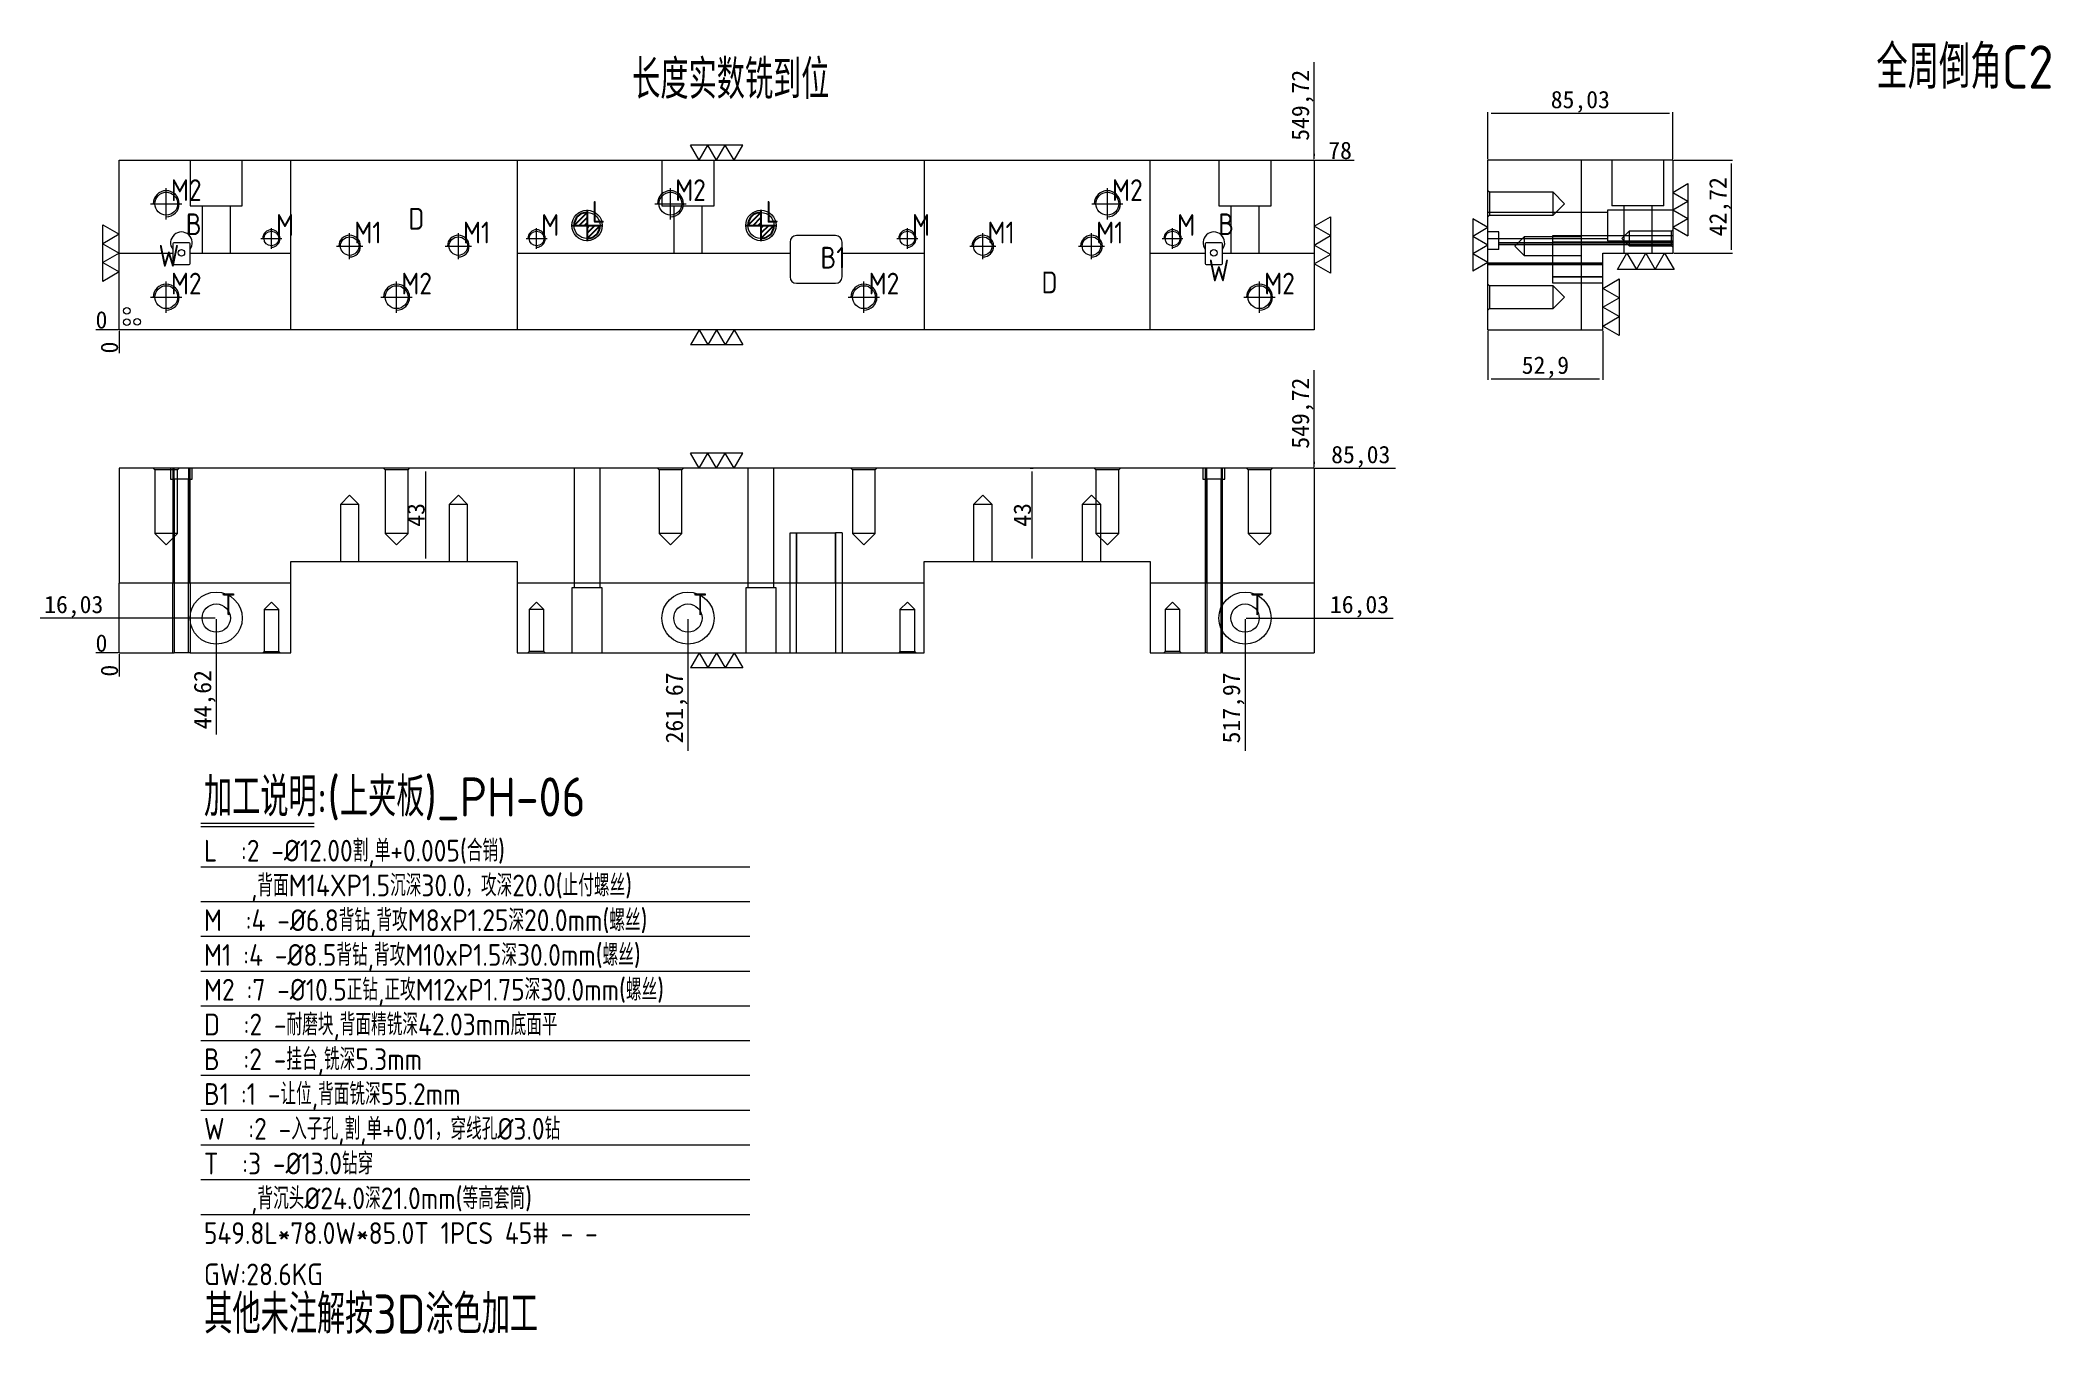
# Model space of a CAD drawing. Header units: millimetres. Extents: x 13134 to 14059, y 65684 to 66280.
import ezdxf

# ---------------------------------------------------------------- set-up
doc = ezdxf.new("R2010")
doc.units = ezdxf.units.MM
doc.linetypes.add('CENTER', pattern=[0])
doc.linetypes.add('DASHED', pattern=[0])
doc.layers.add('dim', color=4, linetype='Continuous')
doc.layers.add('dim_temp', color=161, linetype='Continuous', lineweight=9)
doc.layers.add('PH', color=7, linetype='Continuous', true_color=0xffffff)
doc.layers.add('U1', color=7, linetype='Continuous', true_color=0xffffff)
doc.styles.add('_PUG_ERP', font='txt')
doc.styles.add('gbenor', font='gbenor.shx', dxfattribs={"bigfont": 'gbcbig'})
doc.dimstyles.new('_PUG_ERP', dxfattribs={"dimtxt": 8, "dimasz": 1.5, "dimexe": 0.5, "dimexo": 0.5, "dimgap": 0.5, "dimtad": 1, "dimtxsty": '_PUG_ERP', "dimblk": 'CLOSEDBLANK', "dimcen": 0, "dimclrd": 4, "dimclre": 4, "dimclrt": 3, "dimazin": 3, "dimtfac": 1, "dimtmove": 0, "dimatfit": 3, "dimldrblk": 'CLOSEDBLANK', "dimlwd": 9, "dimlwe": 9})

# ---------------------------------------------------------------- blocks, each defined once
blk = doc.blocks.new('*D1268')
at = {"layer": 'Defpoints', "color": 0}
for p in [(13688.13, 66013.83), (13724.88, 66013.83), (13170.16, 65997.8)]:
    blk.add_point(p, dxfattribs=at)
at = {"layer": 'dim_temp', "color": 4, "lineweight": 9}
blk.add_line((13688.63, 66013.83), (13756.23, 66013.83), dxfattribs=at)
at = {"layer": 'dim_temp', "color": 3, "lineweight": 18, "insert": (13740.8, 66019.1), "char_height": 8, "attachment_point": 5, "style": '_PUG_ERP'}
blk.add_mtext('16,03', dxfattribs=at)
blk = doc.blocks.new('_ClosedBlank')
blk = doc.blocks.new('*D1269')
at = {"layer": 'Defpoints', "color": 0}
for p in [(13719.88, 66082.83), (13724.88, 66082.83), (13170.16, 65997.8)]:
    blk.add_point(p, dxfattribs=at)
at = {"layer": 'dim_temp', "color": 4, "lineweight": 9}
blk.add_line((13720.38, 66082.83), (13757.38, 66082.83), dxfattribs=at)
at = {"layer": 'dim_temp', "color": 3, "lineweight": 18, "insert": (13741.38, 66088.1), "char_height": 8, "attachment_point": 5, "style": '_PUG_ERP'}
blk.add_mtext('85,03', dxfattribs=at)
blk = doc.blocks.new('*D1270')
at = {"layer": 'Defpoints', "color": 0}
for p in [(13165.16, 65997.8), (13170.16, 65997.8), (13170.16, 65997.8)]:
    blk.add_point(p, dxfattribs=at)
at = {"layer": 'dim_temp', "color": 4, "lineweight": 9}
blk.add_line((13169.66, 65997.8), (13159.32, 65997.8), dxfattribs=at)
at = {"layer": 'dim_temp', "color": 3, "lineweight": 18, "insert": (13161.99, 66002.3), "char_height": 8, "attachment_point": 5, "style": '_PUG_ERP'}
blk.add_mtext('0', dxfattribs=at)
blk = doc.blocks.new('*D1271')
at = {"layer": 'Defpoints', "color": 0}
for p in [(13165.16, 66013.83), (13214.78, 66013.83), (13170.16, 65997.8)]:
    blk.add_point(p, dxfattribs=at)
at = {"layer": 'dim_temp', "color": 4, "lineweight": 9}
blk.add_line((13214.28, 66013.83), (13133.8, 66013.83), dxfattribs=at)
at = {"layer": 'dim_temp', "color": 3, "lineweight": 18, "insert": (13149.23, 66019.1), "char_height": 8, "attachment_point": 5, "style": '_PUG_ERP'}
blk.add_mtext('16,03', dxfattribs=at)
blk = doc.blocks.new('*D1272')
at = {"layer": 'Defpoints', "color": 0}
for p in [(13688.13, 66013.83), (13170.16, 65997.8), (13688.13, 65992.8)]:
    blk.add_point(p, dxfattribs=at)
at = {"layer": 'dim_temp', "color": 4, "lineweight": 9}
for p, q in [((13688.13, 66013.33), (13688.13, 65998.8)), ((13688.13, 65998.8), (13688.13, 65995.8)), ((13688.13, 65995.8), (13688.13, 65952.69))]:
    blk.add_line(p, q, dxfattribs=at)
at = {"layer": 'dim_temp', "color": 3, "lineweight": 18, "insert": (13682.86, 65972.5), "char_height": 8, "attachment_point": 5, "rotation": 90, "style": '_PUG_ERP'}
blk.add_mtext('517,97', dxfattribs=at)
blk = doc.blocks.new('*D1273')
at = {"layer": 'Defpoints', "color": 0}
for p in [(13431.83, 66013.83), (13170.16, 65997.8), (13431.83, 65992.8)]:
    blk.add_point(p, dxfattribs=at)
at = {"layer": 'dim_temp', "color": 4, "lineweight": 9}
for p, q in [((13431.83, 66013.33), (13431.83, 65998.8)), ((13431.83, 65998.8), (13431.83, 65995.8)), ((13431.83, 65995.8), (13431.83, 65952.69))]:
    blk.add_line(p, q, dxfattribs=at)
at = {"layer": 'dim_temp', "color": 3, "lineweight": 18, "insert": (13426.56, 65972.5), "char_height": 8, "attachment_point": 5, "rotation": 90, "style": '_PUG_ERP'}
blk.add_mtext('261,67', dxfattribs=at)
blk = doc.blocks.new('*D1274')
at = {"layer": 'Defpoints', "color": 0}
for p in [(13214.78, 66013.83), (13170.16, 65997.8), (13214.78, 65992.8)]:
    blk.add_point(p, dxfattribs=at)
at = {"layer": 'dim_temp', "color": 4, "lineweight": 9}
for p, q in [((13214.78, 66013.33), (13214.78, 65998.8)), ((13214.78, 65998.8), (13214.78, 65995.8)), ((13214.78, 65995.8), (13214.78, 65960.3))]:
    blk.add_line(p, q, dxfattribs=at)
at = {"layer": 'dim_temp', "color": 3, "lineweight": 18, "insert": (13209.51, 65976.3), "char_height": 8, "attachment_point": 5, "rotation": 90, "style": '_PUG_ERP'}
blk.add_mtext('44,62', dxfattribs=at)
blk = doc.blocks.new('*D1275')
at = {"layer": 'Defpoints', "color": 0}
for p in [(13170.16, 65997.8), (13170.16, 65997.8), (13170.16, 65992.8)]:
    blk.add_point(p, dxfattribs=at)
at = {"layer": 'dim_temp', "color": 4, "lineweight": 9}
blk.add_line((13170.16, 65997.3), (13170.16, 65986.97), dxfattribs=at)
at = {"layer": 'dim_temp', "color": 3, "lineweight": 18, "insert": (13165.66, 65989.64), "char_height": 8, "attachment_point": 5, "rotation": 90, "style": '_PUG_ERP'}
blk.add_mtext('0', dxfattribs=at)
blk = doc.blocks.new('*D1276')
at = {"layer": 'Defpoints', "color": 0}
for p in [(13719.88, 66087.83), (13719.88, 66082.83), (13170.16, 65997.8)]:
    blk.add_point(p, dxfattribs=at)
at = {"layer": 'dim_temp', "color": 4, "lineweight": 9}
for p, q in [((13719.88, 66084.83), (13719.88, 66127.95)), ((13719.88, 66083.33), (13719.88, 66085.83)), ((13719.88, 66085.83), (13719.88, 66084.83))]:
    blk.add_line(p, q, dxfattribs=at)
at = {"layer": 'dim_temp', "color": 3, "lineweight": 18, "insert": (13714.61, 66108.14), "char_height": 8, "attachment_point": 5, "rotation": 90, "style": '_PUG_ERP'}
blk.add_mtext('549,72', dxfattribs=at)
blk = doc.blocks.new('pg_hx_L0')
at = {"color": 230}
for p, q in [((-0.6, 0), (0.6, 0)), ((-0.5, -0.003), (0, 0.497)), ((-0.3, 0), (0, 0.3)), ((-0.1, 0), (0, 0.1)), ((0, 0.6), (0, -0.6)), ((0.5, 0.003), (0, -0.497)), ((0.1, 0), (0, -0.1)), ((0.3, 0), (0, -0.3))]:
    blk.add_line(p, q, dxfattribs=at)
for start, end in [(90, 180), (270, 0)]:
    blk.add_arc((0, 0), 0.5, start, end, dxfattribs=at)
blk = doc.blocks.new('pg_hx_LLL0')
blk.add_blockref('pg_hx_L0', (0, 0))
blk = doc.blocks.new('*D1277')
at = {"layer": 'Defpoints', "color": 0}
for p in [(13719.88, 66224.54), (13724.88, 66224.54), (13170.16, 66146.54)]:
    blk.add_point(p, dxfattribs=at)
at = {"layer": 'dim_temp', "color": 4, "lineweight": 9}
blk.add_line((13720.38, 66224.54), (13738.33, 66224.54), dxfattribs=at)
at = {"layer": 'dim_temp', "color": 3, "lineweight": 18, "insert": (13731.85, 66229.04), "char_height": 8, "attachment_point": 5, "style": '_PUG_ERP'}
blk.add_mtext('78', dxfattribs=at)
blk = doc.blocks.new('*D1278')
at = {"layer": 'Defpoints', "color": 0}
for p in [(13165.16, 66146.54), (13170.16, 66146.54), (13170.16, 66146.54)]:
    blk.add_point(p, dxfattribs=at)
at = {"layer": 'dim_temp', "color": 4, "lineweight": 9}
blk.add_line((13169.66, 66146.54), (13159.32, 66146.54), dxfattribs=at)
at = {"layer": 'dim_temp', "color": 3, "lineweight": 18, "insert": (13161.99, 66151.04), "char_height": 8, "attachment_point": 5, "style": '_PUG_ERP'}
blk.add_mtext('0', dxfattribs=at)
blk = doc.blocks.new('*D1279')
at = {"layer": 'Defpoints', "color": 0}
for p in [(13170.16, 66146.54), (13170.16, 66146.54), (13170.16, 66141.54)]:
    blk.add_point(p, dxfattribs=at)
at = {"layer": 'dim_temp', "color": 4, "lineweight": 9}
blk.add_line((13170.16, 66146.04), (13170.16, 66135.71), dxfattribs=at)
at = {"layer": 'dim_temp', "color": 3, "lineweight": 18, "insert": (13165.66, 66138.37), "char_height": 8, "attachment_point": 5, "rotation": 90, "style": '_PUG_ERP'}
blk.add_mtext('0', dxfattribs=at)
blk = doc.blocks.new('*D1280')
at = {"layer": 'Defpoints', "color": 0}
for p in [(13719.88, 66229.54), (13719.88, 66224.54), (13170.16, 66146.54)]:
    blk.add_point(p, dxfattribs=at)
at = {"layer": 'dim_temp', "color": 4, "lineweight": 9}
for p, q in [((13719.88, 66226.54), (13719.88, 66269.66)), ((13719.88, 66225.04), (13719.88, 66227.54)), ((13719.88, 66227.54), (13719.88, 66226.54))]:
    blk.add_line(p, q, dxfattribs=at)
at = {"layer": 'dim_temp', "color": 3, "lineweight": 18, "insert": (13714.61, 66249.85), "char_height": 8, "attachment_point": 5, "rotation": 90, "style": '_PUG_ERP'}
blk.add_mtext('549,72', dxfattribs=at)
blk = doc.blocks.new('*D1281')
at = {"layer": 'Defpoints', "color": 0}
for p in [(13311.26, 66082.83), (13312.94, 66082.83), (13307.9, 66039.83)]:
    blk.add_point(p, dxfattribs=at)
at = {"layer": 'dim_temp', "color": 4, "lineweight": 9}
for p, q in [((13312.44, 66082.83), (13310.76, 66082.83)), ((13311.26, 66041.33), (13311.26, 66081.33)), ((13308.4, 66039.83), (13311.76, 66039.83))]:
    blk.add_line(p, q, dxfattribs=at)
at = {"layer": 'dim_temp', "color": 3, "lineweight": 18, "insert": (13306.76, 66061.33), "char_height": 8, "attachment_point": 5, "rotation": 90, "style": '_PUG_ERP'}
blk.add_mtext('43', dxfattribs=at)
blk = doc.blocks.new('*D1282')
at = {"layer": 'Defpoints', "color": 0}
for p in [(13588.82, 66082.83), (13590.17, 66082.83), (13588.82, 66039.83)]:
    blk.add_point(p, dxfattribs=at)
at = {"layer": 'dim_temp', "color": 4, "lineweight": 9}
for p, q in [((13589.32, 66082.83), (13590.67, 66082.83)), ((13590.17, 66041.33), (13590.17, 66081.33)), ((13589.32, 66039.83), (13590.67, 66039.83))]:
    blk.add_line(p, q, dxfattribs=at)
at = {"layer": 'dim_temp', "color": 3, "lineweight": 18, "insert": (13585.67, 66061.33), "char_height": 8, "attachment_point": 5, "rotation": 90, "style": '_PUG_ERP'}
blk.add_mtext('43', dxfattribs=at)
blk = doc.blocks.new('*D1283')
at = {"layer": 'Defpoints', "color": 0}
for p in [(13884.91, 66246.21), (13799.88, 66224.54), (13884.91, 66224.54)]:
    blk.add_point(p, dxfattribs=at)
at = {"layer": 'dim_temp', "color": 4, "lineweight": 9}
for p, q in [((13799.88, 66225.04), (13799.88, 66246.71)), ((13801.38, 66246.21), (13883.41, 66246.21)), ((13884.91, 66225.04), (13884.91, 66246.71))]:
    blk.add_line(p, q, dxfattribs=at)
at = {"layer": 'dim_temp', "color": 3, "lineweight": 18, "insert": (13842.39, 66251.47), "char_height": 8, "attachment_point": 5, "style": '_PUG_ERP'}
blk.add_mtext('85,03', dxfattribs=at)
blk = doc.blocks.new('*D1284')
at = {"layer": 'Defpoints', "color": 0}
for p in [(13799.88, 66146.54), (13852.78, 66146.54), (13852.78, 66123.97)]:
    blk.add_point(p, dxfattribs=at)
at = {"layer": 'dim_temp', "color": 4, "lineweight": 9}
for p, q in [((13799.88, 66146.04), (13799.88, 66123.47)), ((13852.78, 66146.04), (13852.78, 66123.47)), ((13801.38, 66123.97), (13851.28, 66123.97))]:
    blk.add_line(p, q, dxfattribs=at)
at = {"layer": 'dim_temp', "color": 3, "lineweight": 18, "insert": (13826.33, 66129.23), "char_height": 8, "attachment_point": 5, "style": '_PUG_ERP'}
blk.add_mtext('52,9', dxfattribs=at)
blk = doc.blocks.new('*D1285')
at = {"layer": 'Defpoints', "color": 0}
for p in [(13884.91, 66224.54), (13911.96, 66224.54), (13884.91, 66181.82)]:
    blk.add_point(p, dxfattribs=at)
at = {"layer": 'dim_temp', "color": 4, "lineweight": 9}
for p, q in [((13885.41, 66224.54), (13912.46, 66224.54)), ((13911.96, 66183.32), (13911.96, 66223.04)), ((13885.41, 66181.82), (13912.46, 66181.82))]:
    blk.add_line(p, q, dxfattribs=at)
at = {"layer": 'dim_temp', "color": 3, "lineweight": 18, "insert": (13906.7, 66203.18), "char_height": 8, "attachment_point": 5, "rotation": 90, "style": '_PUG_ERP'}
blk.add_mtext('42,72', dxfattribs=at)

msp = doc.modelspace()

# ---------------------------------------------------------------- linework, layer by layer
at = {"layer": 'dim', "color": 20, "linetype": 'Continuous', "lineweight": 18}
for p, q in [((13437.016, 66224.54), (13433.016, 66231.468)), ((13457.016, 66231.468), (13433.016, 66231.468)), ((13437.016, 66224.54), (13441.016, 66231.468)), ((13445.016, 66224.54), (13441.016, 66231.468)), ((13445.016, 66224.54), (13449.016, 66231.468)), ((13453.016, 66224.54), (13449.016, 66231.468)), ((13453.016, 66224.54), (13457.016, 66231.468)), ((13884.906, 66209.791), (13891.834, 66213.791)), ((13884.906, 66209.791), (13891.834, 66205.791)), ((13884.906, 66201.791), (13891.834, 66205.791)), ((13891.834, 66213.791), (13891.834, 66189.791)), ((13799.876, 66193.54), (13792.948, 66197.54)), ((13792.948, 66197.54), (13792.948, 66173.54)), ((13884.906, 66201.791), (13891.834, 66197.791)), ((13884.906, 66193.791), (13891.834, 66197.791)), ((13799.876, 66193.54), (13792.948, 66189.54)), ((13799.876, 66185.54), (13792.948, 66189.54)), ((13884.906, 66193.791), (13891.834, 66189.791)), ((13799.876, 66185.54), (13792.948, 66181.54)), ((13799.876, 66177.54), (13792.948, 66181.54)), ((13799.876, 66177.54), (13792.948, 66173.54)), ((13437.016, 66146.54), (13433.016, 66139.612)), ((13437.016, 66146.54), (13441.016, 66139.612)), ((13445.016, 66146.54), (13441.016, 66139.612)), ((13445.016, 66146.54), (13449.016, 66139.612)), ((13453.016, 66146.54), (13449.016, 66139.612)), ((13453.016, 66146.54), (13457.016, 66139.612)), ((13457.016, 66139.612), (13433.016, 66139.612)), ((13437.016, 66082.835), (13433.016, 66089.763)), ((13457.016, 66089.763), (13433.016, 66089.763)), ((13437.016, 66082.835), (13441.016, 66089.763)), ((13445.016, 66082.835), (13441.016, 66089.763)), ((13445.016, 66082.835), (13449.016, 66089.763)), ((13453.016, 66082.835), (13449.016, 66089.763)), ((13453.016, 66082.835), (13457.016, 66089.763)), ((13437.016, 65997.805), (13433.016, 65990.877)), ((13437.016, 65997.805), (13441.016, 65990.877)), ((13445.016, 65997.805), (13441.016, 65990.877)), ((13445.016, 65997.805), (13449.016, 65990.877)), ((13453.016, 65997.805), (13449.016, 65990.877)), ((13453.016, 65997.805), (13457.016, 65990.877)), ((13457.016, 65990.877), (13433.016, 65990.877))]:
    msp.add_line(p, q, dxfattribs=at)
at = {"layer": 'dim', "color": 8, "linetype": 'Continuous', "lineweight": 18}
for p, q in [((13207.628, 65919.415), (13259.792, 65919.415)), ((13207.628, 65917.915), (13259.792, 65917.915)), ((13207.628, 65899.415), (13460.348, 65899.415)), ((13207.628, 65883.415), (13460.348, 65883.415)), ((13207.628, 65867.415), (13460.348, 65867.415)), ((13207.628, 65851.415), (13460.348, 65851.415)), ((13207.628, 65835.415), (13460.348, 65835.415)), ((13207.628, 65819.415), (13460.348, 65819.415)), ((13207.628, 65803.415), (13460.348, 65803.415)), ((13207.628, 65787.415), (13460.348, 65787.415)), ((13207.628, 65771.415), (13460.348, 65771.415)), ((13207.628, 65755.415), (13460.348, 65755.415)), ((13207.628, 65739.415), (13460.348, 65739.415))]:
    msp.add_line(p, q, dxfattribs=at)
at = {"layer": 'dim', "lineweight": 18}
for points in [[(13727.376, 66172.549), (13719.876, 66176.88), (13727.376, 66181.21), (13719.876, 66185.54), (13727.376, 66189.87), (13719.876, 66194.2), (13727.376, 66198.53), (13727.376, 66172.549)], [(13162.656, 66194.81), (13170.156, 66190.48), (13162.656, 66186.15), (13170.156, 66181.82), (13162.656, 66177.49), (13170.156, 66173.16), (13162.656, 66168.829), (13162.656, 66194.81)], [(13859.521, 66174.32), (13863.851, 66181.82), (13868.181, 66174.32), (13872.511, 66181.82), (13876.841, 66174.32), (13881.171, 66181.82), (13885.501, 66174.32), (13859.521, 66174.32)], [(13860.276, 66143.938), (13852.776, 66148.268), (13860.276, 66152.598), (13852.776, 66156.928), (13860.276, 66161.259), (13852.776, 66165.589), (13860.276, 66169.919), (13860.276, 66143.938)]]:
    msp.add_lwpolyline(points, close=True, dxfattribs=at)
for centre in [(13173.7, 66155.259), (13173.7, 66150.09), (13178.441, 66150.197)]:
    msp.add_circle(centre, 1.523, dxfattribs=at)
at = {"layer": 'PH', "color": 31, "linetype": 'DASHED', "lineweight": 13, "ltscale": 0.572083}
for p, q in [((13202.774, 66224.54), (13202.774, 66203.54)), ((13226.777, 66203.54), (13226.777, 66224.54)), ((13419.824, 66224.54), (13419.824, 66203.54)), ((13443.827, 66203.54), (13443.827, 66224.54)), ((13676.124, 66224.54), (13676.124, 66203.54)), ((13700.127, 66203.54), (13700.127, 66224.54)), ((13856.874, 66224.54), (13856.874, 66203.54)), ((13880.877, 66203.54), (13880.877, 66224.54)), ((13202.774, 66203.54), (13226.777, 66203.54)), ((13208.275, 66203.54), (13208.275, 66181.82)), ((13221.277, 66181.82), (13221.277, 66203.54)), ((13419.824, 66203.54), (13443.827, 66203.54)), ((13425.325, 66203.54), (13425.325, 66181.82)), ((13438.327, 66181.82), (13438.327, 66203.54)), ((13676.124, 66203.54), (13700.127, 66203.54)), ((13681.625, 66203.54), (13681.625, 66181.82)), ((13694.627, 66181.82), (13694.627, 66203.54)), ((13880.877, 66203.54), (13856.874, 66203.54)), ((13862.375, 66203.54), (13862.375, 66181.82)), ((13875.377, 66181.82), (13875.377, 66203.54)), ((13499.776, 66189.918), (13481.776, 66189.918)), ((13804.876, 66183.54), (13804.876, 66191.54)), ((13829.676, 66186.918), (13829.676, 66189.918)), ((13478.776, 66186.918), (13478.776, 66170.918)), ((13502.776, 66170.918), (13502.776, 66186.918)), ((13829.676, 66170.918), (13829.676, 66186.918)), ((13829.676, 66167.918), (13829.676, 66170.918)), ((13481.776, 66167.918), (13499.776, 66167.918)), ((13193.776, 66077.835), (13194.776, 66077.835)), ((13195.476, 66077.835), (13194.776, 66077.835)), ((13202.776, 66077.835), (13202.076, 66077.835)), ((13202.776, 66077.835), (13203.776, 66077.835)), ((13668.776, 66077.835), (13669.776, 66077.835)), ((13670.476, 66077.835), (13669.776, 66077.835)), ((13677.776, 66077.835), (13677.076, 66077.835)), ((13677.776, 66077.835), (13678.776, 66077.835)), ((13478.776, 66053.035), (13481.776, 66053.035)), ((13481.776, 66053.035), (13499.776, 66053.035)), ((13502.776, 66053.035), (13499.776, 66053.035))]:
    msp.add_line(p, q, dxfattribs=at)
at = {"layer": 'PH', "color": 2, "linetype": 'DASHED', "lineweight": 13, "ltscale": 0.572083}
for p, q in [((13249.176, 66146.54), (13249.176, 66224.54)), ((13353.176, 66224.54), (13353.176, 66146.54)), ((13540.476, 66224.54), (13540.476, 66146.54)), ((13644.476, 66146.54), (13644.476, 66224.54)), ((13842.876, 66146.54), (13842.876, 66224.54))]:
    msp.add_line(p, q, dxfattribs=at)
at = {"layer": 'PH', "color": 135, "linetype": 'Continuous', "lineweight": 18}
for p, q in [((13799.876, 66146.54), (13799.876, 66224.54)), ((13884.906, 66224.54), (13799.876, 66224.54)), ((13884.906, 66224.54), (13884.906, 66181.82)), ((13852.776, 66181.82), (13884.906, 66181.82)), ((13852.776, 66146.54), (13852.776, 66181.82)), ((13799.876, 66146.54), (13852.776, 66146.54)), ((13170.156, 66082.835), (13170.156, 66029.935)), ((13719.876, 66082.835), (13170.156, 66082.835)), ((13719.876, 66082.835), (13719.876, 66029.935)), ((13249.176, 66029.935), (13249.176, 66039.835)), ((13353.176, 66039.835), (13353.176, 66029.935)), ((13540.476, 66029.935), (13540.476, 66039.835)), ((13644.476, 66039.835), (13644.476, 66029.935)), ((13170.156, 65997.805), (13170.156, 66029.935)), ((13249.176, 66029.935), (13170.156, 66029.935)), ((13194.776, 65997.805), (13194.776, 66029.935)), ((13202.776, 66029.935), (13202.776, 65997.805)), ((13249.176, 65997.805), (13249.176, 66029.935)), ((13353.176, 66029.935), (13353.176, 65997.805)), ((13540.476, 66029.935), (13353.176, 66029.935)), ((13478.776, 65997.805), (13478.776, 66029.935)), ((13502.776, 66029.935), (13502.776, 65997.805)), ((13540.476, 65997.805), (13540.476, 66029.935)), ((13644.476, 66029.935), (13644.476, 65997.805)), ((13719.876, 66029.935), (13644.476, 66029.935)), ((13669.776, 66029.935), (13669.776, 65997.805)), ((13677.776, 65997.805), (13677.776, 66029.935)), ((13719.876, 66029.935), (13719.876, 65997.805)), ((13170.156, 65997.805), (13194.776, 65997.805)), ((13194.776, 65997.805), (13195.476, 65997.805)), ((13202.776, 65997.805), (13202.076, 65997.805)), ((13202.776, 65997.805), (13249.176, 65997.805)), ((13353.176, 65997.805), (13478.776, 65997.805)), ((13478.776, 65997.805), (13481.776, 65997.805)), ((13481.776, 65997.805), (13499.776, 65997.805)), ((13499.776, 65997.805), (13502.776, 65997.805)), ((13502.776, 65997.805), (13540.476, 65997.805)), ((13644.476, 65997.805), (13669.776, 65997.805)), ((13670.476, 65997.805), (13669.776, 65997.805)), ((13677.776, 65997.805), (13677.076, 65997.805)), ((13677.776, 65997.805), (13719.876, 65997.805))]:
    msp.add_line(p, q, dxfattribs=at)
at = {"layer": 'PH', "color": 1, "linetype": 'CENTER', "lineweight": 18, "ltscale": 0.572083}
for p, q in [((13191.776, 66197.34), (13191.776, 66211.74)), ((13423.776, 66197.34), (13423.776, 66211.74)), ((13624.776, 66197.34), (13624.776, 66211.74)), ((13184.576, 66204.54), (13198.976, 66204.54)), ((13416.576, 66204.54), (13430.976, 66204.54)), ((13617.576, 66204.54), (13631.976, 66204.54)), ((13235.376, 66188.54), (13244.976, 66188.54)), ((13240.176, 66183.74), (13240.176, 66193.34)), ((13276.176, 66179.04), (13276.176, 66191.04)), ((13326.176, 66179.04), (13326.176, 66191.04)), ((13357.376, 66188.54), (13366.976, 66188.54)), ((13362.176, 66183.74), (13362.176, 66193.34)), ((13527.976, 66188.54), (13537.576, 66188.54)), ((13532.776, 66183.74), (13532.776, 66193.34)), ((13567.476, 66179.04), (13567.476, 66191.04)), ((13617.476, 66179.04), (13617.476, 66191.04)), ((13649.976, 66188.54), (13659.576, 66188.54)), ((13654.776, 66183.74), (13654.776, 66193.34)), ((13270.176, 66185.04), (13282.176, 66185.04)), ((13320.176, 66185.04), (13332.176, 66185.04)), ((13561.476, 66185.04), (13573.476, 66185.04)), ((13611.476, 66185.04), (13623.476, 66185.04)), ((13191.776, 66154.34), (13191.776, 66168.74)), ((13297.776, 66154.34), (13297.776, 66168.74)), ((13512.776, 66154.34), (13512.776, 66168.74)), ((13694.776, 66154.34), (13694.776, 66168.74)), ((13184.576, 66161.54), (13198.976, 66161.54)), ((13290.576, 66161.54), (13304.976, 66161.54)), ((13505.576, 66161.54), (13519.976, 66161.54)), ((13687.576, 66161.54), (13701.976, 66161.54))]:
    msp.add_line(p, q, dxfattribs=at)
at = {"layer": 'PH', "color": 5, "linetype": 'DASHED', "lineweight": 13, "ltscale": 0.572083}
for p, q in [((13800.623, 66209.793), (13799.876, 66210.54)), ((13829.876, 66209.793), (13800.623, 66209.793)), ((13800.623, 66209.793), (13800.623, 66204.54)), ((13835.129, 66204.54), (13829.876, 66209.793)), ((13829.876, 66204.54), (13829.876, 66209.793)), ((13799.876, 66198.54), (13800.623, 66199.287)), ((13800.623, 66204.54), (13800.623, 66199.287)), ((13800.623, 66199.287), (13829.876, 66199.287)), ((13829.876, 66199.287), (13835.129, 66204.54)), ((13829.876, 66199.287), (13829.876, 66204.54)), ((13816.549, 66189.293), (13812.296, 66185.04)), ((13842.876, 66189.293), (13816.549, 66189.293)), ((13816.549, 66189.293), (13816.549, 66185.04)), ((13864.906, 66191.943), (13861.503, 66188.54)), ((13861.503, 66188.54), (13864.906, 66185.137)), ((13884.309, 66191.943), (13864.906, 66191.943)), ((13864.906, 66191.943), (13864.906, 66188.54)), ((13864.906, 66188.54), (13864.906, 66185.137)), ((13884.906, 66192.54), (13884.309, 66191.943)), ((13884.309, 66188.54), (13884.309, 66191.943)), ((13884.309, 66185.137), (13884.309, 66188.54)), ((13812.296, 66185.04), (13816.549, 66180.787)), ((13816.549, 66185.04), (13816.549, 66180.787)), ((13816.549, 66180.787), (13842.876, 66180.787)), ((13864.906, 66185.137), (13884.309, 66185.137)), ((13884.309, 66185.137), (13884.906, 66184.54)), ((13800.623, 66166.793), (13799.876, 66167.54)), ((13829.876, 66166.793), (13800.623, 66166.793)), ((13800.623, 66166.793), (13800.623, 66161.54)), ((13800.623, 66161.54), (13800.623, 66156.287)), ((13835.129, 66161.54), (13829.876, 66166.793)), ((13829.876, 66161.54), (13829.876, 66166.793)), ((13829.876, 66156.287), (13835.129, 66161.54)), ((13829.876, 66156.287), (13829.876, 66161.54)), ((13799.876, 66155.54), (13800.623, 66156.287)), ((13800.623, 66156.287), (13829.876, 66156.287)), ((13185.776, 66082.835), (13186.523, 66082.088)), ((13186.523, 66082.088), (13186.523, 66052.835)), ((13197.029, 66082.088), (13186.523, 66082.088)), ((13197.029, 66082.088), (13197.776, 66082.835)), ((13197.029, 66052.835), (13197.029, 66082.088)), ((13291.776, 66082.835), (13292.523, 66082.088)), ((13292.523, 66082.088), (13292.523, 66052.835)), ((13303.029, 66082.088), (13292.523, 66082.088)), ((13303.029, 66082.088), (13303.776, 66082.835)), ((13303.029, 66052.835), (13303.029, 66082.088)), ((13417.776, 66082.835), (13418.523, 66082.088)), ((13418.523, 66082.088), (13418.523, 66052.835)), ((13429.029, 66082.088), (13418.523, 66082.088)), ((13429.029, 66082.088), (13429.776, 66082.835)), ((13429.029, 66052.835), (13429.029, 66082.088)), ((13506.776, 66082.835), (13507.523, 66082.088)), ((13507.523, 66082.088), (13507.523, 66052.835)), ((13518.029, 66082.088), (13507.523, 66082.088)), ((13518.029, 66082.088), (13518.776, 66082.835)), ((13518.029, 66052.835), (13518.029, 66082.088)), ((13618.776, 66082.835), (13619.523, 66082.088)), ((13619.523, 66082.088), (13619.523, 66052.835)), ((13630.029, 66082.088), (13619.523, 66082.088)), ((13630.029, 66082.088), (13630.776, 66082.835)), ((13630.029, 66052.835), (13630.029, 66082.088)), ((13688.776, 66082.835), (13689.523, 66082.088)), ((13689.523, 66082.088), (13689.523, 66052.835)), ((13700.029, 66082.088), (13689.523, 66082.088)), ((13700.029, 66082.088), (13700.776, 66082.835)), ((13700.029, 66052.835), (13700.029, 66082.088)), ((13276.176, 66070.415), (13271.923, 66066.162)), ((13280.429, 66066.162), (13276.176, 66070.415)), ((13326.176, 66070.415), (13321.923, 66066.162)), ((13330.429, 66066.162), (13326.176, 66070.415)), ((13567.476, 66070.415), (13563.223, 66066.162)), ((13571.729, 66066.162), (13567.476, 66070.415)), ((13617.476, 66070.415), (13613.223, 66066.162)), ((13621.729, 66066.162), (13617.476, 66070.415)), ((13271.923, 66066.162), (13271.923, 66039.835)), ((13280.429, 66066.162), (13271.923, 66066.162)), ((13280.429, 66039.835), (13280.429, 66066.162)), ((13321.923, 66066.162), (13321.923, 66039.835)), ((13330.429, 66066.162), (13321.923, 66066.162)), ((13330.429, 66039.835), (13330.429, 66066.162)), ((13563.223, 66066.162), (13563.223, 66039.835)), ((13571.729, 66066.162), (13563.223, 66066.162)), ((13571.729, 66039.835), (13571.729, 66066.162)), ((13613.223, 66066.162), (13613.223, 66039.835)), ((13621.729, 66066.162), (13613.223, 66066.162)), ((13621.729, 66039.835), (13621.729, 66066.162)), ((13186.523, 66052.835), (13191.776, 66047.582)), ((13197.029, 66052.835), (13186.523, 66052.835)), ((13191.776, 66047.582), (13197.029, 66052.835)), ((13292.523, 66052.835), (13297.776, 66047.582)), ((13303.029, 66052.835), (13292.523, 66052.835)), ((13297.776, 66047.582), (13303.029, 66052.835)), ((13418.523, 66052.835), (13423.776, 66047.582)), ((13429.029, 66052.835), (13418.523, 66052.835)), ((13423.776, 66047.582), (13429.029, 66052.835)), ((13507.523, 66052.835), (13512.776, 66047.582)), ((13518.029, 66052.835), (13507.523, 66052.835)), ((13512.776, 66047.582), (13518.029, 66052.835)), ((13619.523, 66052.835), (13624.776, 66047.582)), ((13630.029, 66052.835), (13619.523, 66052.835)), ((13624.776, 66047.582), (13630.029, 66052.835)), ((13689.523, 66052.835), (13694.776, 66047.582)), ((13700.029, 66052.835), (13689.523, 66052.835)), ((13694.776, 66047.582), (13700.029, 66052.835)), ((13240.176, 66021.208), (13236.773, 66017.805)), ((13243.579, 66017.805), (13240.176, 66021.208)), ((13362.176, 66021.208), (13358.773, 66017.805)), ((13365.579, 66017.805), (13362.176, 66021.208)), ((13532.776, 66021.208), (13529.373, 66017.805)), ((13536.179, 66017.805), (13532.776, 66021.208)), ((13654.776, 66021.208), (13651.373, 66017.805)), ((13658.179, 66017.805), (13654.776, 66021.208)), ((13236.773, 66017.805), (13236.773, 65998.402)), ((13236.773, 66017.805), (13243.579, 66017.805)), ((13243.579, 65998.402), (13243.579, 66017.805)), ((13358.773, 66017.805), (13358.773, 65998.402)), ((13365.579, 66017.805), (13358.773, 66017.805)), ((13365.579, 65998.402), (13365.579, 66017.805)), ((13529.373, 66017.805), (13529.373, 65998.402)), ((13529.373, 66017.805), (13536.179, 66017.805)), ((13536.179, 65998.402), (13536.179, 66017.805)), ((13651.373, 66017.805), (13651.373, 65998.402)), ((13658.179, 66017.805), (13651.373, 66017.805)), ((13658.179, 65998.402), (13658.179, 66017.805)), ((13236.773, 65998.402), (13236.176, 65997.805)), ((13236.773, 65998.402), (13243.579, 65998.402)), ((13244.176, 65997.805), (13243.579, 65998.402)), ((13358.773, 65998.402), (13358.176, 65997.805)), ((13365.579, 65998.402), (13358.773, 65998.402)), ((13366.176, 65997.805), (13365.579, 65998.402)), ((13529.373, 65998.402), (13528.776, 65997.805)), ((13529.373, 65998.402), (13536.179, 65998.402)), ((13536.776, 65997.805), (13536.179, 65998.402)), ((13651.373, 65998.402), (13650.776, 65997.805)), ((13658.179, 65998.402), (13651.373, 65998.402)), ((13658.776, 65997.805), (13658.179, 65998.402))]:
    msp.add_line(p, q, dxfattribs=at)
at = {"layer": 'PH', "color": 135, "linetype": 'DASHED', "lineweight": 13, "ltscale": 0.572083}
for p, q in [((13854.906, 66200.54), (13799.876, 66200.54)), ((13884.906, 66201.54), (13854.906, 66201.54)), ((13854.906, 66201.54), (13854.906, 66194.54)), ((13804.876, 66191.54), (13799.876, 66191.54)), ((13799.876, 66188.54), (13854.906, 66188.54)), ((13829.676, 66189.918), (13884.906, 66189.918)), ((13854.906, 66194.54), (13854.906, 66187.54)), ((13854.906, 66187.54), (13884.906, 66187.54)), ((13170.156, 66181.82), (13194.776, 66181.82)), ((13202.776, 66181.82), (13249.176, 66181.82)), ((13353.176, 66181.82), (13478.776, 66181.82)), ((13502.776, 66181.82), (13540.476, 66181.82)), ((13644.476, 66181.82), (13669.776, 66181.82)), ((13677.776, 66181.82), (13719.876, 66181.82)), ((13804.876, 66183.54), (13799.876, 66183.54)), ((13799.876, 66176.54), (13852.776, 66176.54)), ((13852.776, 66167.918), (13829.676, 66167.918)), ((13193.776, 66082.835), (13193.776, 66077.835)), ((13194.776, 66082.835), (13194.776, 66029.935)), ((13202.776, 66029.935), (13202.776, 66082.835)), ((13203.776, 66077.835), (13203.776, 66082.835)), ((13379.395, 66082.835), (13379.395, 66027.805)), ((13391.395, 66027.805), (13391.395, 66082.835)), ((13459.395, 66082.835), (13459.395, 66027.805)), ((13471.395, 66027.805), (13471.395, 66082.835)), ((13668.776, 66082.835), (13668.776, 66077.835)), ((13669.776, 66082.835), (13669.776, 66029.935)), ((13677.776, 66029.935), (13677.776, 66082.835)), ((13678.776, 66077.835), (13678.776, 66082.835)), ((13478.776, 66029.935), (13478.776, 66053.035)), ((13502.776, 66053.035), (13502.776, 66029.935)), ((13378.395, 66027.805), (13378.395, 65997.805)), ((13392.395, 66027.805), (13378.395, 66027.805)), ((13392.395, 65997.805), (13392.395, 66027.805)), ((13458.395, 66027.805), (13458.395, 65997.805)), ((13472.395, 66027.805), (13458.395, 66027.805)), ((13472.395, 65997.805), (13472.395, 66027.805))]:
    msp.add_line(p, q, dxfattribs=at)
at = {"layer": 'PH', "color": 1, "linetype": 'DASHED', "lineweight": 13, "ltscale": 0.572083}
for p, q in [((13884.906, 66186.54), (13804.876, 66186.54)), ((13202.076, 66077.835), (13195.476, 66077.835)), ((13677.076, 66077.835), (13670.476, 66077.835))]:
    msp.add_line(p, q, dxfattribs=at)
at = {"layer": 'PH', "color": 155, "linetype": 'DASHED', "lineweight": 13, "ltscale": 0.572083}
for p, q in [((13884.906, 66185.84), (13804.876, 66185.84)), ((13804.876, 66185.84), (13884.906, 66185.84)), ((13884.906, 66185.84), (13804.876, 66185.84)), ((13804.876, 66185.84), (13884.906, 66185.84)), ((13829.676, 66186.918), (13884.906, 66186.918)), ((13884.906, 66186.918), (13829.676, 66186.918)), ((13799.876, 66177.24), (13852.776, 66177.24)), ((13852.776, 66177.24), (13799.876, 66177.24)), ((13799.876, 66177.24), (13852.776, 66177.24)), ((13852.776, 66177.24), (13799.876, 66177.24)), ((13852.776, 66170.918), (13829.676, 66170.918)), ((13829.676, 66170.918), (13852.776, 66170.918)), ((13195.476, 66029.935), (13195.476, 66082.835)), ((13195.476, 66077.835), (13195.476, 66029.936)), ((13202.076, 66082.835), (13202.076, 66029.935)), ((13202.076, 66029.936), (13202.076, 66077.835)), ((13670.476, 66029.935), (13670.476, 66082.835)), ((13670.476, 66077.835), (13670.476, 66029.936)), ((13677.076, 66082.835), (13677.076, 66029.935)), ((13677.076, 66029.936), (13677.076, 66077.835)), ((13481.776, 66029.934), (13481.776, 66053.035)), ((13481.776, 66053.035), (13481.776, 66029.935)), ((13499.776, 66053.035), (13499.776, 66029.934)), ((13499.776, 66029.935), (13499.776, 66053.035))]:
    msp.add_line(p, q, dxfattribs=at)
at = {"layer": 'PH', "color": 2, "linetype": 'Continuous', "lineweight": 18}
for p, q in [((13249.176, 66039.835), (13353.176, 66039.835)), ((13540.476, 66039.835), (13644.476, 66039.835))]:
    msp.add_line(p, q, dxfattribs=at)
at = {"layer": 'PH', "color": 155, "linetype": 'Continuous', "lineweight": 18}
for p, q in [((13195.476, 66029.936), (13195.476, 65997.805)), ((13202.076, 65997.805), (13202.076, 66029.936)), ((13481.776, 65997.805), (13481.776, 66029.934)), ((13499.776, 66029.934), (13499.776, 65997.805)), ((13670.476, 66029.936), (13670.476, 65997.805)), ((13677.076, 65997.805), (13677.076, 66029.936))]:
    msp.add_line(p, q, dxfattribs=at)
at = {"layer": 'PH', "color": 1, "linetype": 'Continuous', "lineweight": 18}
for p, q in [((13202.076, 65997.805), (13195.476, 65997.805)), ((13670.476, 65997.805), (13677.076, 65997.805))]:
    msp.add_line(p, q, dxfattribs=at)
at = {"layer": 'PH', "color": 135, "lineweight": 18}
msp.add_lwpolyline([(13170.156, 66146.54), (13170.156, 66224.54), (13719.876, 66224.54), (13719.876, 66146.54)], close=True, dxfattribs=at)
at = {"layer": 'PH', "color": 1, "lineweight": 18}
for points in [[(13194.776, 66185.84), (13194.776, 66183.54), (13194.776, 66177.24, 0.4142136), (13195.476, 66176.54), (13202.076, 66176.54, 0.4142136), (13202.776, 66177.24), (13202.776, 66183.54), (13202.776, 66185.84, 0.4142136), (13202.076, 66186.54), (13195.476, 66186.54, 0.4142136)], [(13677.776, 66183.54), (13677.776, 66185.84, 0.4142136), (13677.076, 66186.54), (13670.476, 66186.54, 0.4142136), (13669.776, 66185.84), (13669.776, 66183.54), (13669.776, 66177.24, 0.4142136), (13670.476, 66176.54), (13677.076, 66176.54, 0.4142136), (13677.776, 66177.24)]]:
    msp.add_lwpolyline(points, format="xyb", close=True, dxfattribs=at)
at = {"layer": 'PH', "color": 42, "linetype": 'Continuous', "lineweight": 18}
for centre, radius in [((13191.776, 66204.54), 5.253), ((13423.776, 66204.54), 5.253), ((13624.776, 66204.54), 5.253), ((13198.756, 66181.94), 1.5), ((13673.756, 66181.94), 1.5), ((13191.776, 66161.54), 5.253), ((13297.776, 66161.54), 5.253), ((13512.776, 66161.54), 5.253), ((13694.776, 66161.54), 5.253), ((13214.776, 66013.835), 6.501), ((13431.826, 66013.835), 6.501), ((13688.126, 66013.835), 6.501)]:
    msp.add_circle(centre, radius, dxfattribs=at)
at = {"layer": 'PH', "color": 30, "linetype": 'DASHED', "lineweight": 13, "ltscale": 0.572083}
for centre, radius in [((13385.395, 66194.54), 7), ((13465.395, 66194.54), 7), ((13240.176, 66188.54), 3.403), ((13276.176, 66185.04), 4.253), ((13326.176, 66185.04), 4.253), ((13362.176, 66188.54), 3.403), ((13532.776, 66188.54), 3.403), ((13567.476, 66185.04), 4.253), ((13617.476, 66185.04), 4.253), ((13654.776, 66188.54), 3.403), ((13214.776, 66013.835), 12.002), ((13431.826, 66013.835), 12.002), ((13688.126, 66013.835), 12.002)]:
    msp.add_circle(centre, radius, dxfattribs=at)
at = {"layer": 'PH', "color": 1, "linetype": 'Continuous', "lineweight": 18}
for centre in [(13385.395, 66194.54), (13465.395, 66194.54)]:
    msp.add_circle(centre, 6, dxfattribs=at)
at = {"layer": 'PH', "color": 42, "linetype": 'Continuous', "lineweight": 18}
for centre in [(13191.776, 66204.54), (13423.776, 66204.54), (13624.776, 66204.54), (13191.776, 66161.54), (13297.776, 66161.54), (13512.776, 66161.54), (13694.776, 66161.54)]:
    msp.add_arc(centre, 6, 270, 180, dxfattribs=at)
at = {"layer": 'PH', "color": 135, "linetype": 'Continuous', "lineweight": 18}
for centre in [(13198.776, 66186.54), (13673.776, 66186.54)]:
    msp.add_arc(centre, 5, 323.130102, 216.869898, dxfattribs=at)
at = {"layer": 'PH', "color": 30, "linetype": 'DASHED', "lineweight": 18, "ltscale": 0.572083}
for centre, radius in [((13240.176, 66188.54), 4), ((13276.176, 66185.04), 5), ((13326.176, 66185.04), 5), ((13362.176, 66188.54), 4), ((13532.776, 66188.54), 4), ((13567.476, 66185.04), 5), ((13617.476, 66185.04), 5), ((13654.776, 66188.54), 4)]:
    msp.add_arc(centre, radius, 270, 180, dxfattribs=at)
at = {"layer": 'PH', "color": 31, "linetype": 'DASHED', "lineweight": 13, "ltscale": 0.572083}
for centre, start, end in [((13481.776, 66186.918), 90, 180), ((13499.776, 66186.918), 0, 90), ((13481.776, 66170.918), 180, 270), ((13499.776, 66170.918), 270, 0)]:
    msp.add_arc(centre, 3, start, end, dxfattribs=at)

# ---------------------------------------------------------------- block references
at = {"layer": 'PH', "lineweight": 18, "ltscale": 0.572083, "xscale": 12, "yscale": 12, "zscale": 12}
for p in [(13385.395, 66194.54), (13465.395, 66194.54)]:
    msp.add_blockref('pg_hx_LLL0', p, dxfattribs=at)

# ---------------------------------------------------------------- texts
at = {"layer": 'dim', "color": 21, "lineweight": 18, "style": 'gbenor'}
for s, p in [('长度实数铣到位', (13406.182, 66252.761)), ('其他未注解按3D涂色加工', (13209.296, 65684.521))]:
    msp.add_text(s, height=18, dxfattribs=at).set_placement(p)
at = {"layer": 'dim', "color": 4, "lineweight": 18, "style": 'gbenor'}
for s, height, p in [('M2', 10, (13193.921, 66205.805)), ('M2', 10, (13425.921, 66205.805)), ('M2', 10, (13626.921, 66205.805)), ('L', 10, (13387.56, 66195.815)), ('L', 10, (13467.56, 66195.815)), ('B', 10, (13200.801, 66190.095)), ('M', 10, (13242.281, 66189.785)), ('D', 10, (13303.201, 66192.634)), ('M', 10, (13364.281, 66189.785)), ('M', 10, (13534.881, 66189.785)), ('M', 10, (13656.881, 66189.785)), ('B', 10, (13675.801, 66190.095)), ('M1', 10, (13278.301, 66186.295)), ('M1', 10, (13328.301, 66186.295)), ('M1', 10, (13569.601, 66186.295)), ('M1', 10, (13619.601, 66186.295)), ('W', 10, (13188.246, 66175.595)), ('B1', 10, (13492.801, 66174.723)), ('W', 10, (13671.346, 66168.845)), ('M2', 10, (13193.921, 66162.805)), ('M2', 10, (13299.921, 66162.805)), ('M2', 10, (13514.921, 66162.805)), ('D', 10, (13594.501, 66163.345)), ('M2', 10, (13696.921, 66162.805)), ('T', 10, (13217.041, 66015.16)), ('T', 10, (13434.091, 66015.16)), ('T', 10, (13690.391, 66015.16)), ('加工说明:(上夹板)_PH-06', 18, (13209.159, 65922.521)), ('    ,背面M14XP1.5沉深30.0，攻深20.0(止付螺丝)', 10, (13209.128, 65885.807)), ('M  :4 -%%c6.8背钻,背攻M8xP1.25深20.0mm(螺丝)', 10, (13209.128, 65869.807)), ('M1 :4 -%%c8.5背钻,背攻M10xP1.5深30.0mm(螺丝)', 10, (13209.128, 65853.807)), ('M2 :7 -%%c10.5正钻,正攻M12xP1.75深30.0mm(螺丝)', 10, (13209.128, 65837.807)), ('D  :2 -耐磨块,背面精铣深42.03mm底面平', 10, (13209.128, 65821.807)), ('B  :2 -挂台,铣深5.3mm', 10, (13209.128, 65805.807)), ('B1 :1 -让位,背面铣深55.2mm', 10, (13209.128, 65789.807)), ('T  :3 -%%c13.0钻穿', 10, (13209.128, 65757.807)), ('    ,背沉头%%c24.0深21.0mm(等高套筒)', 10, (13209.128, 65741.807)), ('549.8L*78.0W*85.0T 1PCS 45# - - ', 10, (13209.128, 65725.807)), ('GW:28.6KG ', 10, (13209.128, 65706.807))]:
    msp.add_text(s, height=height, dxfattribs=at).set_placement(p)
at = {"layer": 'dim', "color": 1, "lineweight": 18, "style": 'gbenor'}
for s, p in [('L  :2 -%%c12.00割,单+0.005(合销)', (13209.128, 65901.807)), ('W  :2 -入子孔,割,单+0.01，穿线孔%%c3.0钻', (13209.128, 65773.807))]:
    msp.add_text(s, height=10, dxfattribs=at).set_placement(p)
at = {"layer": 'U1', "color": 3, "lineweight": 18, "style": 'gbenor'}
msp.add_text('全周倒角C2', height=20, dxfattribs=at).set_placement((13978.595, 66257.464))

# ---------------------------------------------------------------- dimensions: what is measured, and where the dimension line sits
at = {"layer": 'dim_temp', "lineweight": 18}
for feature_location, offset, dtype, origin, picture, middle in [((13719.876, 66224.54), (0, 5), 1, (13170.156, 66146.54), '*D1280', (13714.613, 66249.849)), ((13719.876, 66224.54), (5, 0), 0, (13170.156, 66146.54), '*D1277', (13731.852, 66229.04)), ((13170.156234357, 66146.539765782), (-5, 0), 0, (13170.156234357, 66146.539765782), '*D1278', (13161.98956769, 66151.039765782)), ((13170.156234357, 66146.539765782), (0, -5), 1, (13170.156234357, 66146.539765782), '*D1279', (13165.656234357, 66138.373099115)), ((13719.876, 66082.835), (0, 5), 1, (13170.156, 65997.805), '*D1276', (13714.613, 66108.145)), ((13719.876, 66082.835), (5, 0), 0, (13170.156, 65997.805), '*D1269', (13741.376, 66088.097)), ((13214.776, 66013.835), (-49.619, 0), 0, (13170.156, 65997.805), '*D1271', (13149.228, 66019.097)), ((13688.126, 66013.835), (36.75, 0), 0, (13170.156, 65997.805), '*D1268', (13740.804, 66019.097)), ((13688.126, 66013.835), (0, -21.03), 1, (13170.156, 65997.805), '*D1272', (13682.863, 65972.495)), ((13431.826, 66013.835), (0, -21.03), 1, (13170.156, 65997.805), '*D1273', (13426.563, 65972.495)), ((13214.776, 66013.835), (0, -21.03), 1, (13170.156, 65997.805), '*D1274', (13209.513, 65976.305)), ((13170.156234357, 65997.804981213), (-5, 0), 0, (13170.156234357, 65997.804981213), '*D1270', (13161.98956769, 66002.304981213)), ((13170.156234357, 65997.804981213), (0, -5), 1, (13170.156234357, 65997.804981213), '*D1275', (13165.656234357, 65989.638314546))]:
    dim = msp.add_ordinate_dim(feature_location=feature_location, offset=offset, dtype=dtype, origin=origin, dimstyle='_PUG_ERP', dxfattribs=at)
    dim.commit()
    dim.dimension.update_dxf_attribs({"geometry": picture, "text_midpoint": middle})
for base, p1, p2, picture, middle in [((13884.906, 66246.212), (13799.876, 66224.54), (13884.906, 66224.54), '*D1283', (13842.391, 66251.474)), ((13852.776, 66123.972), (13799.876, 66146.54), (13852.776, 66146.54), '*D1284', (13826.326, 66129.234))]:
    dim = msp.add_linear_dim(base=base, p1=p1, p2=p2, dimstyle='_PUG_ERP', dxfattribs=at)
    dim.commit()
    dim.dimension.update_dxf_attribs({"geometry": picture, "text_midpoint": middle})
for base, p1, p2, picture, middle in [((13911.96, 66224.54), (13884.906, 66181.82), (13884.906, 66224.54), '*D1285', (13906.698, 66203.18)), ((13311.263, 66082.835), (13307.9, 66039.835), (13312.945, 66082.835), '*D1281', (13306.763, 66061.335)), ((13590.17, 66082.835), (13588.825, 66039.835), (13588.825, 66082.835), '*D1282', (13585.67, 66061.335))]:
    dim = msp.add_linear_dim(base=base, p1=p1, p2=p2, angle=90, dimstyle='_PUG_ERP', dxfattribs=at)
    dim.commit()
    dim.dimension.update_dxf_attribs({"geometry": picture, "text_midpoint": middle})

doc.saveas('drawing.dxf')
